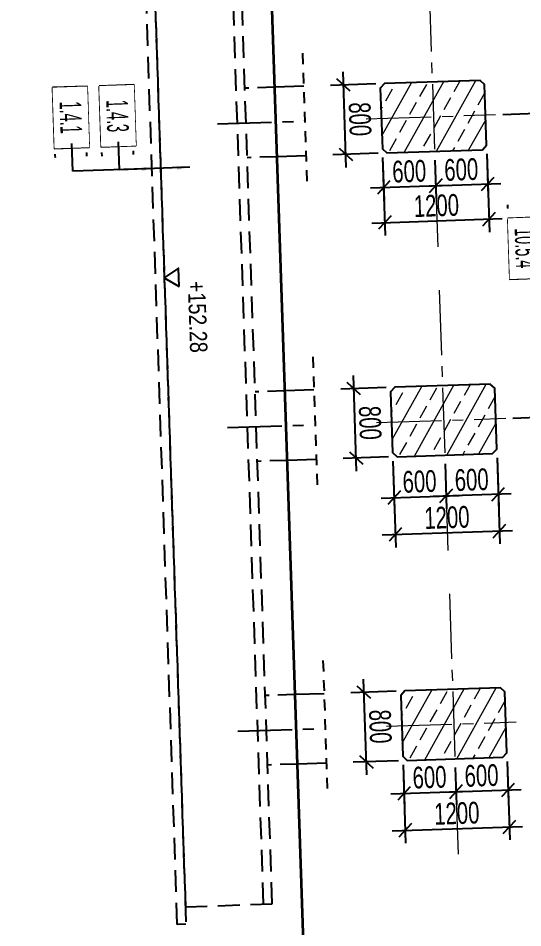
# Model space of a CAD drawing. Header units: metres. Extents: x 8395712 to 9795150, y 4166577 to 5794892.
# Drawn here: x 8418326.9 to 8418332.71, y 5772437.74 to 5772448.22 of the extents above; entities that cross this region are included whole.
import ezdxf
from ezdxf.enums import TextEntityAlignment as Align

# ---------------------------------------------------------------- set-up
doc = ezdxf.new("R2010")
doc.units = ezdxf.units.M
doc.set_wipeout_variables(frame=1)
doc.header["$PDMODE"] = 35
doc.header["$PDSIZE"] = 0.002
for name, pattern in [('CENTER', [2, 1.25, -0.25, 0.25, -0.25]), ('CENTER2', [1.125, 0.75, -0.125, 0.125, -0.125]), ('HIDDEN', [0.375, 0.25, -0.125])]:
    doc.linetypes.add(name, pattern=pattern)
for name, color, linetype in [('00RysOpi-T', 2, 'Continuous'), ('00WspGeo-T', 7, 'Continuous'), ('AII_M_konstrukcja beton', 3, 'Continuous'), ('AII_M_opisy do legendy', 2, 'Continuous')]:
    doc.layers.add(name, color=color, linetype=linetype)
for name, color, linetype, lineweight in [('AII_M_koty wysokościowe', 1, 'Continuous', 18), ('AII_M_kreskowanie', 8, 'Continuous', 0), ('AII_M_linie kreskowane', 9, 'HIDDEN', 18), ('AII_M_obiekty osie', 7, 'CENTER2', 18), ('AII_M_opisy wymiary', 1, 'Continuous', 25), ('AII_M_osie', 9, 'CENTER', 18), ('AII_M_teren projektowany', 4, 'Continuous', 70)]:
    doc.layers.add(name, color=color, linetype=linetype, lineweight=lineweight)
doc.styles.add('CDMSTYLE', font='CDMSIMPL.shx', dxfattribs={"width": 0.7, "bigfont": 'CDMBIGPL.shx'})
doc.dimstyles.new('CDM-ME100MM', dxfattribs={"dimscale": 0.1, "dimtxt": 2.5, "dimasz": 1.5, "dimexe": 1.5, "dimexo": 1, "dimgap": 0.5, "dimtad": 1, "dimdec": 0, "dimlfac": 1000, "dimrnd": 1, "dimzin": 9, "dimtxsty": 'CDMSTYLE', "dimblk": 'OBLIQUE', "dimcen": 2.5, "dimdle": 1.5, "dimclrd": 9, "dimclre": 9, "dimclrt": 1, "dimadec": 1, "dimazin": 2, "dimtfac": 1, "dimtdec": 0, "dimtix": 1, "dimtmove": 2, "dimatfit": 3, "dimldrblk": 'DOT', "dimfxl": 1, "dimtvp": 1, "dimtolj": 1, "dimtzin": 0, "dimlwd": 25, "dimlwe": 25, "dimarcsym": 0})
doc.dimstyles.new('CDM-ME100MM$7', dxfattribs={"dimscale": 0.1, "dimtxt": 2.5, "dimasz": 1.5, "dimexe": 1.5, "dimexo": 1, "dimgap": 0.5, "dimtad": 1, "dimdec": 0, "dimlfac": 1000, "dimrnd": 1, "dimzin": 9, "dimtxsty": 'CDMSTYLE', "dimblk": 'OBLIQUE', "dimcen": 2.5, "dimdle": 1.5, "dimclrd": 9, "dimclre": 9, "dimclrt": 1, "dimadec": 1, "dimazin": 2, "dimtfac": 1, "dimtdec": 0, "dimtix": 1, "dimtmove": 2, "dimatfit": 3, "dimfxl": 1, "dimtvp": 1, "dimtolj": 1, "dimtzin": 0, "dimlwd": 25, "dimlwe": 25, "dimarcsym": 0})

# ---------------------------------------------------------------- blocks, each defined once
blk = doc.blocks.new('00kota3')
at = {"layer": 'AII_M_koty wysokościowe', "color": 0, "linetype": 'Continuous', "lineweight": -2}
blk.add_lwpolyline([(1.08, 1.66), (-1.04, 1.66), (0, 0)], close=True, dxfattribs=at)
at = {"layer": 'AII_M_koty wysokościowe', "color": 0, "linetype": 'Continuous', "lineweight": -2, "style": 'CDMSTYLE', "width": 0.85}
blk.add_attdef('%%P000.000', (0.49, 2.69), '', height=2, dxfattribs=at)
blk = doc.blocks.new('_OBLIQUE')
at = {"color": 0, "linetype": 'ByBlock'}
blk.add_line((-0.5, -0.5), (0.5, 0.5), dxfattribs=at)
blk = doc.blocks.new('*D338')
at = {"layer": 'AII_M_opisy wymiary', "color": 9, "linetype": 'ByBlock', "lineweight": 25, "transparency": 16777216}
for p, q in [((8418330.91, 5772439.502), (8418330.873, 5772440.601)), ((8418331.249, 5772440.464), (8418330.728, 5772440.446)), ((8418331.276, 5772439.664), (8418330.755, 5772439.647))]:
    blk.add_line(p, q, dxfattribs=at)
at = {"layer": 'Defpoints', "color": 0, "linetype": 'ByBlock', "lineweight": 25, "transparency": 16777216}
for p in [(8418330.878, 5772440.451), (8418331.349, 5772440.467), (8418331.376, 5772439.667)]:
    blk.add_point(p, dxfattribs=at)
at = {"layer": 'AII_M_opisy wymiary', "color": 9, "linetype": 'ByBlock', "lineweight": 25, "transparency": 16777216, "xscale": 0.15, "yscale": 0.15, "zscale": 0.15}
for p, rotation in [((8418330.878, 5772440.451), 91.92062238634111), ((8418330.905, 5772439.652), 271.9206223863411)]:
    blk.add_blockref('_OBLIQUE', p, dxfattribs=dict(at, rotation=rotation))
at = {"layer": 'AII_M_opisy wymiary', "color": 1, "linetype": 'ByBlock', "lineweight": 25, "transparency": 16777216, "insert": (8418331.066, 5772440.057), "char_height": 0.25, "attachment_point": 5, "rotation": 271.9206, "style": 'CDMSTYLE'}
blk.add_mtext('\\A1;800', dxfattribs=at)
blk = doc.blocks.new('_DOT')
at = {"color": 0, "linetype": 'ByBlock'}
blk.add_line((-0.5, 0), (-1, 0), dxfattribs=at)
at = {"color": 0, "linetype": 'ByBlock', "const_width": 0.5}
blk.add_lwpolyline([(-0.25, 0, 1), (0.25, 0, 1)], format="xyb", close=True, dxfattribs=at)
blk = doc.blocks.new('*D339')
at = {"layer": 'AII_M_opisy wymiary', "color": 9, "linetype": 'ByBlock', "lineweight": 25, "transparency": 16777216}
for p, q in [((8418331.328, 5772439.616), (8418331.344, 5772439.137)), ((8418331.929, 5772439.586), (8418331.943, 5772439.157)), ((8418331.189, 5772439.282), (8418332.088, 5772439.312))]:
    blk.add_line(p, q, dxfattribs=at)
at = {"layer": 'Defpoints', "color": 0, "linetype": 'ByBlock', "lineweight": 25, "transparency": 16777216}
for p in [(8418331.324, 5772439.716), (8418331.926, 5772439.686), (8418331.938, 5772439.307)]:
    blk.add_point(p, dxfattribs=at)
at = {"layer": 'AII_M_opisy wymiary', "color": 9, "linetype": 'ByBlock', "lineweight": 25, "transparency": 16777216, "xscale": 0.15, "yscale": 0.15, "zscale": 0.15}
for p, rotation in [((8418331.339, 5772439.287), 181.9206223863411), ((8418331.938, 5772439.307), 1.920622386341111)]:
    blk.add_blockref('_OBLIQUE', p, dxfattribs=dict(at, rotation=rotation))
at = {"layer": 'AII_M_opisy wymiary', "color": 1, "linetype": 'ByBlock', "lineweight": 25, "transparency": 16777216, "insert": (8418331.633, 5772439.472), "char_height": 0.25, "attachment_point": 5, "rotation": 1.9206, "style": 'CDMSTYLE'}
blk.add_mtext('\\A1;600', dxfattribs=at)
blk = doc.blocks.new('*D340')
at = {"layer": 'AII_M_opisy wymiary', "color": 9, "linetype": 'ByBlock', "lineweight": 25, "transparency": 16777216}
for p, q in [((8418332.527, 5772439.656), (8418332.543, 5772439.177)), ((8418331.929, 5772439.586), (8418331.943, 5772439.157)), ((8418331.789, 5772439.302), (8418332.688, 5772439.332))]:
    blk.add_line(p, q, dxfattribs=at)
at = {"layer": 'Defpoints', "color": 0, "linetype": 'ByBlock', "lineweight": 25, "transparency": 16777216}
for p in [(8418332.524, 5772439.756), (8418331.926, 5772439.686), (8418332.538, 5772439.327)]:
    blk.add_point(p, dxfattribs=at)
at = {"layer": 'AII_M_opisy wymiary', "color": 9, "linetype": 'ByBlock', "lineweight": 25, "transparency": 16777216, "xscale": 0.15, "yscale": 0.15, "zscale": 0.15}
for p, rotation in [((8418332.538, 5772439.327), 1.920622386341111), ((8418331.938, 5772439.307), 181.9206223863411)]:
    blk.add_blockref('_OBLIQUE', p, dxfattribs=dict(at, rotation=rotation))
at = {"layer": 'AII_M_opisy wymiary', "color": 1, "linetype": 'ByBlock', "lineweight": 25, "transparency": 16777216, "insert": (8418332.232, 5772439.492), "char_height": 0.25, "attachment_point": 5, "rotation": 1.9206, "style": 'CDMSTYLE'}
blk.add_mtext('\\A1;600', dxfattribs=at)
blk = doc.blocks.new('*D337')
at = {"layer": 'AII_M_opisy wymiary', "color": 9, "linetype": 'ByBlock', "lineweight": 25, "transparency": 16777216}
for p, q in [((8418331.328, 5772439.616), (8418331.358, 5772438.712)), ((8418332.527, 5772439.656), (8418332.557, 5772438.752)), ((8418331.203, 5772438.857), (8418332.702, 5772438.907))]:
    blk.add_line(p, q, dxfattribs=at)
at = {"layer": 'Defpoints', "color": 0, "linetype": 'ByBlock', "lineweight": 25, "transparency": 16777216}
for p in [(8418331.324, 5772439.716), (8418332.524, 5772439.756), (8418332.552, 5772438.902)]:
    blk.add_point(p, dxfattribs=at)
at = {"layer": 'AII_M_opisy wymiary', "color": 9, "linetype": 'ByBlock', "lineweight": 25, "transparency": 16777216, "xscale": 0.15, "yscale": 0.15, "zscale": 0.15}
for p, rotation in [((8418332.552, 5772438.902), 1.920622386341111), ((8418331.353, 5772438.862), 181.9206223863411)]:
    blk.add_blockref('_OBLIQUE', p, dxfattribs=dict(at, rotation=rotation))
at = {"layer": 'AII_M_opisy wymiary', "color": 1, "linetype": 'ByBlock', "lineweight": 25, "transparency": 16777216, "insert": (8418331.947, 5772439.057), "char_height": 0.25, "attachment_point": 5, "rotation": 1.9206, "style": 'CDMSTYLE'}
blk.add_mtext('\\A1;1200', dxfattribs=at)
blk = doc.blocks.new('*D342')
at = {"layer": 'AII_M_opisy wymiary', "color": 9, "linetype": 'ByBlock', "lineweight": 25, "transparency": 16777216}
for p, q in [((8418330.793, 5772443), (8418330.756, 5772444.099)), ((8418331.132, 5772443.962), (8418330.611, 5772443.944)), ((8418331.159, 5772443.162), (8418330.638, 5772443.145))]:
    blk.add_line(p, q, dxfattribs=at)
at = {"layer": 'Defpoints', "color": 0, "linetype": 'ByBlock', "lineweight": 25, "transparency": 16777216}
for p in [(8418330.761, 5772443.949), (8418331.232, 5772443.965), (8418331.259, 5772443.165)]:
    blk.add_point(p, dxfattribs=at)
at = {"layer": 'AII_M_opisy wymiary', "color": 9, "linetype": 'ByBlock', "lineweight": 25, "transparency": 16777216, "xscale": 0.15, "yscale": 0.15, "zscale": 0.15}
for p, rotation in [((8418330.761, 5772443.949), 91.92062238634111), ((8418330.788, 5772443.15), 271.9206223863411)]:
    blk.add_blockref('_OBLIQUE', p, dxfattribs=dict(at, rotation=rotation))
at = {"layer": 'AII_M_opisy wymiary', "color": 1, "linetype": 'ByBlock', "lineweight": 25, "transparency": 16777216, "insert": (8418330.949, 5772443.555), "char_height": 0.25, "attachment_point": 5, "rotation": 271.9206, "style": 'CDMSTYLE'}
blk.add_mtext('\\A1;800', dxfattribs=at)
blk = doc.blocks.new('*D343')
at = {"layer": 'AII_M_opisy wymiary', "color": 9, "linetype": 'ByBlock', "lineweight": 25, "transparency": 16777216}
for p, q in [((8418331.21, 5772443.114), (8418331.23, 5772442.544)), ((8418331.812, 5772443.084), (8418331.829, 5772442.564)), ((8418331.075, 5772442.689), (8418331.974, 5772442.719))]:
    blk.add_line(p, q, dxfattribs=at)
at = {"layer": 'Defpoints', "color": 0, "linetype": 'ByBlock', "lineweight": 25, "transparency": 16777216}
for p in [(8418331.207, 5772443.214), (8418331.808, 5772443.184), (8418331.824, 5772442.714)]:
    blk.add_point(p, dxfattribs=at)
at = {"layer": 'AII_M_opisy wymiary', "color": 9, "linetype": 'ByBlock', "lineweight": 25, "transparency": 16777216, "xscale": 0.15, "yscale": 0.15, "zscale": 0.15}
for p, rotation in [((8418331.225, 5772442.694), 181.9206223863411), ((8418331.824, 5772442.714), 1.920622386341111)]:
    blk.add_blockref('_OBLIQUE', p, dxfattribs=dict(at, rotation=rotation))
at = {"layer": 'AII_M_opisy wymiary', "color": 1, "linetype": 'ByBlock', "lineweight": 25, "transparency": 16777216, "insert": (8418331.518, 5772442.879), "char_height": 0.25, "attachment_point": 5, "rotation": 1.9206, "style": 'CDMSTYLE'}
blk.add_mtext('\\A1;600', dxfattribs=at)
blk = doc.blocks.new('*D344')
at = {"layer": 'AII_M_opisy wymiary', "color": 9, "linetype": 'ByBlock', "lineweight": 25, "transparency": 16777216}
for p, q in [((8418331.812, 5772443.084), (8418331.829, 5772442.564)), ((8418332.41, 5772443.154), (8418332.429, 5772442.585)), ((8418331.674, 5772442.709), (8418332.574, 5772442.74))]:
    blk.add_line(p, q, dxfattribs=at)
at = {"layer": 'Defpoints', "color": 0, "linetype": 'ByBlock', "lineweight": 25, "transparency": 16777216}
for p in [(8418331.808, 5772443.184), (8418332.406, 5772443.254), (8418332.424, 5772442.734)]:
    blk.add_point(p, dxfattribs=at)
at = {"layer": 'AII_M_opisy wymiary', "color": 9, "linetype": 'ByBlock', "lineweight": 25, "transparency": 16777216, "xscale": 0.15, "yscale": 0.15, "zscale": 0.15}
for p, rotation in [((8418331.824, 5772442.714), 181.9206223863411), ((8418332.424, 5772442.734), 1.920622386341111)]:
    blk.add_blockref('_OBLIQUE', p, dxfattribs=dict(at, rotation=rotation))
at = {"layer": 'AII_M_opisy wymiary', "color": 1, "linetype": 'ByBlock', "lineweight": 25, "transparency": 16777216, "insert": (8418332.118, 5772442.899), "char_height": 0.25, "attachment_point": 5, "rotation": 1.9206, "style": 'CDMSTYLE'}
blk.add_mtext('\\A1;600', dxfattribs=at)
blk = doc.blocks.new('*D341')
at = {"layer": 'AII_M_opisy wymiary', "color": 9, "linetype": 'ByBlock', "lineweight": 25, "transparency": 16777216}
for p, q in [((8418331.21, 5772443.114), (8418331.244, 5772442.119)), ((8418332.41, 5772443.154), (8418332.443, 5772442.16)), ((8418331.089, 5772442.264), (8418332.588, 5772442.314))]:
    blk.add_line(p, q, dxfattribs=at)
at = {"layer": 'Defpoints', "color": 0, "linetype": 'ByBlock', "lineweight": 25, "transparency": 16777216}
for p in [(8418331.207, 5772443.214), (8418332.406, 5772443.254), (8418332.438, 5772442.309)]:
    blk.add_point(p, dxfattribs=at)
at = {"layer": 'AII_M_opisy wymiary', "color": 9, "linetype": 'ByBlock', "lineweight": 25, "transparency": 16777216, "xscale": 0.15, "yscale": 0.15, "zscale": 0.15}
for p, rotation in [((8418331.239, 5772442.269), 181.9206223863411), ((8418332.438, 5772442.309), 1.920622386341111)]:
    blk.add_blockref('_OBLIQUE', p, dxfattribs=dict(at, rotation=rotation))
at = {"layer": 'AII_M_opisy wymiary', "color": 1, "linetype": 'ByBlock', "lineweight": 25, "transparency": 16777216, "insert": (8418331.833, 5772442.464), "char_height": 0.25, "attachment_point": 5, "rotation": 1.9206, "style": 'CDMSTYLE'}
blk.add_mtext('\\A1;1200', dxfattribs=at)
blk = doc.blocks.new('*D346')
at = {"layer": 'AII_M_opisy wymiary', "color": 9, "linetype": 'ByBlock', "lineweight": 25, "transparency": 16777216}
for p, q in [((8418330.675, 5772446.498), (8418330.638, 5772447.597)), ((8418331.015, 5772447.46), (8418330.494, 5772447.442)), ((8418331.041, 5772446.66), (8418330.52, 5772446.643))]:
    blk.add_line(p, q, dxfattribs=at)
at = {"layer": 'Defpoints', "color": 0, "linetype": 'ByBlock', "lineweight": 25, "transparency": 16777216}
for p in [(8418330.643, 5772447.447), (8418331.115, 5772447.463), (8418331.141, 5772446.663)]:
    blk.add_point(p, dxfattribs=at)
at = {"layer": 'AII_M_opisy wymiary', "color": 9, "linetype": 'ByBlock', "lineweight": 25, "transparency": 16777216, "xscale": 0.15, "yscale": 0.15, "zscale": 0.15}
for p, rotation in [((8418330.643, 5772447.447), 91.92062238634111), ((8418330.67, 5772446.648), 271.9206223863411)]:
    blk.add_blockref('_OBLIQUE', p, dxfattribs=dict(at, rotation=rotation))
at = {"layer": 'AII_M_opisy wymiary', "color": 1, "linetype": 'ByBlock', "lineweight": 25, "transparency": 16777216, "insert": (8418330.832, 5772447.053), "char_height": 0.25, "attachment_point": 5, "rotation": 271.9206, "style": 'CDMSTYLE'}
blk.add_mtext('\\A1;800', dxfattribs=at)
blk = doc.blocks.new('*D347')
at = {"layer": 'AII_M_opisy wymiary', "color": 9, "linetype": 'ByBlock', "lineweight": 25, "transparency": 16777216}
for p, q in [((8418331.093, 5772446.612), (8418331.11, 5772446.117)), ((8418331.694, 5772446.582), (8418331.709, 5772446.138)), ((8418330.955, 5772446.262), (8418331.854, 5772446.292))]:
    blk.add_line(p, q, dxfattribs=at)
at = {"layer": 'Defpoints', "color": 0, "linetype": 'ByBlock', "lineweight": 25, "transparency": 16777216}
for p in [(8418331.09, 5772446.712), (8418331.691, 5772446.682), (8418331.704, 5772446.287)]:
    blk.add_point(p, dxfattribs=at)
at = {"layer": 'AII_M_opisy wymiary', "color": 9, "linetype": 'ByBlock', "lineweight": 25, "transparency": 16777216, "xscale": 0.15, "yscale": 0.15, "zscale": 0.15}
for p, rotation in [((8418331.105, 5772446.267), 181.9206223863411), ((8418331.704, 5772446.287), 1.920622386341111)]:
    blk.add_blockref('_OBLIQUE', p, dxfattribs=dict(at, rotation=rotation))
at = {"layer": 'AII_M_opisy wymiary', "color": 1, "linetype": 'ByBlock', "lineweight": 25, "transparency": 16777216, "insert": (8418331.399, 5772446.452), "char_height": 0.25, "attachment_point": 5, "rotation": 1.9206, "style": 'CDMSTYLE'}
blk.add_mtext('\\A1;600', dxfattribs=at)
blk = doc.blocks.new('*D348')
at = {"layer": 'AII_M_opisy wymiary', "color": 9, "linetype": 'ByBlock', "lineweight": 25, "transparency": 16777216}
for p, q in [((8418332.292, 5772446.652), (8418332.309, 5772446.158)), ((8418331.694, 5772446.582), (8418331.709, 5772446.138)), ((8418331.554, 5772446.282), (8418332.454, 5772446.313))]:
    blk.add_line(p, q, dxfattribs=at)
at = {"layer": 'Defpoints', "color": 0, "linetype": 'ByBlock', "lineweight": 25, "transparency": 16777216}
for p in [(8418332.289, 5772446.752), (8418331.691, 5772446.682), (8418332.304, 5772446.308)]:
    blk.add_point(p, dxfattribs=at)
at = {"layer": 'AII_M_opisy wymiary', "color": 9, "linetype": 'ByBlock', "lineweight": 25, "transparency": 16777216, "xscale": 0.15, "yscale": 0.15, "zscale": 0.15}
for p, rotation in [((8418331.704, 5772446.287), 181.9206223863411), ((8418332.304, 5772446.308), 1.920622386341111)]:
    blk.add_blockref('_OBLIQUE', p, dxfattribs=dict(at, rotation=rotation))
at = {"layer": 'AII_M_opisy wymiary', "color": 1, "linetype": 'ByBlock', "lineweight": 25, "transparency": 16777216, "insert": (8418331.998, 5772446.472), "char_height": 0.25, "attachment_point": 5, "rotation": 1.9206, "style": 'CDMSTYLE'}
blk.add_mtext('\\A1;600', dxfattribs=at)
blk = doc.blocks.new('*D345')
at = {"layer": 'AII_M_opisy wymiary', "color": 9, "linetype": 'ByBlock', "lineweight": 25, "transparency": 16777216}
for p, q in [((8418332.292, 5772446.652), (8418332.323, 5772445.753)), ((8418331.093, 5772446.612), (8418331.123, 5772445.712)), ((8418330.968, 5772445.857), (8418332.468, 5772445.908))]:
    blk.add_line(p, q, dxfattribs=at)
at = {"layer": 'Defpoints', "color": 0, "linetype": 'ByBlock', "lineweight": 25, "transparency": 16777216}
for p in [(8418332.289, 5772446.752), (8418331.09, 5772446.712), (8418332.318, 5772445.903)]:
    blk.add_point(p, dxfattribs=at)
at = {"layer": 'AII_M_opisy wymiary', "color": 9, "linetype": 'ByBlock', "lineweight": 25, "transparency": 16777216, "xscale": 0.15, "yscale": 0.15, "zscale": 0.15}
for p, rotation in [((8418331.118, 5772445.862), 181.9206223863411), ((8418332.318, 5772445.903), 1.920622386341111)]:
    blk.add_blockref('_OBLIQUE', p, dxfattribs=dict(at, rotation=rotation))
at = {"layer": 'AII_M_opisy wymiary', "color": 1, "linetype": 'ByBlock', "lineweight": 25, "transparency": 16777216, "insert": (8418331.712, 5772446.057), "char_height": 0.25, "attachment_point": 5, "rotation": 1.9206, "style": 'CDMSTYLE'}
blk.add_mtext('\\A1;1200', dxfattribs=at)
blk = doc.blocks.new('OpiNum01')
at = {"layer": 'AII_M_opisy do legendy', "color": 0, "linetype": 'Continuous'}
blk.add_lwpolyline([(-3.5, -2), (3.5, -2), (3.5, 2), (-3.5, 2)], close=True, dxfattribs=at)
at = {"color": 9, "linetype": 'Continuous', "lineweight": 25, "style": 'CDMSTYLE', "width": 0.7, "flags": 1}
for tag, p in [('NAZWAPOL', (-4.1, -6.8)), ('NAZWAANG', (-4.1, -10.48)), ('SPECYF', (-4.1, -14.15)), ('ID', (-4.1, -17.82)), ('BAZA', (-4.1, -21.5)), ('RYSUNEK', (-4.1, -25.17))]:
    blk.add_attdef(tag, p, '', height=2, dxfattribs=at)
at = {"layer": 'AII_M_opisy do legendy', "linetype": 'Continuous', "lineweight": -2, "style": 'CDMSTYLE', "width": 0.5}
blk.add_attdef('NR', text='', height=2.5, dxfattribs=at).set_placement((0, 0), align=Align.MIDDLE)
at = {"color": 0, "linetype": 'Continuous'}
blk.add_wipeout([(-3.5, -2), (3.5, -2), (3.5, 2), (-3.5, 2)], dxfattribs=at).dxf.layer = 'AII_M_opisy do legendy'
blk = doc.blocks.new('OpiTxt01')
at = {"color": 0, "linetype": 'Continuous', "lineweight": 20, "style": 'CDMSTYLE', "width": 0.7}
blk.add_attdef('TEKST_GORNY', (1, 0.89), '', height=2, dxfattribs=at)
at = {"color": 0, "linetype": 'Continuous', "lineweight": -2, "style": 'CDMSTYLE', "width": 0.7}
blk.add_attdef('TEKST_DOLNY', (1.05, -2.73), '', height=2, dxfattribs=at)

msp = doc.modelspace()

# ---------------------------------------------------------------- hatches: boundary and pattern name
at = {"layer": 'AII_M_kreskowanie'}
h = msp.add_hatch(dxfattribs=at)
h.set_pattern_fill('ANSI33', color=256, scale=0.05, angle=-353.27468)
h.set_pattern_definition([(240.89043, (8418354.53022, 5772622.1063), (0.2773969, -0.15445784), []), (240.89043, (8418354.3143, 5772622.04483), (0.2773969, -0.15445784), [0.15875, -0.079375])])
h.paths.add_polyline_path([(8418332.2408, 5772446.7003), (8418332.2891, 5772446.752), (8418332.264, 5772447.5015), (8418331.0647, 5772447.4613), (8418331.0915, 5772446.6618)])
h = msp.add_hatch(dxfattribs=at)
h.set_pattern_fill('ANSI33', color=256, scale=0.05, angle=-353.27468)
h.set_pattern_definition([(240.89043, (8418354.64752, 5772618.60827), (0.2773969, -0.15445784), []), (240.89043, (8418354.4316, 5772618.5468), (0.2773969, -0.15445784), [0.15875, -0.079375])])
h.paths.add_polyline_path([(8418332.3581, 5772443.2023), (8418332.4064, 5772443.2539), (8418332.3813, 5772444.0035), (8418331.182, 5772443.9633), (8418331.2088, 5772443.1637)])
h = msp.add_hatch(dxfattribs=at)
h.set_pattern_fill('ANSI33', color=256, scale=0.05, angle=-353.27468)
h.set_pattern_definition([(240.89043, (8418354.76483, 5772615.1102), (0.2773969, -0.15445784), []), (240.89043, (8418354.5489, 5772615.04873), (0.2773969, -0.15445784), [0.15875, -0.079375])])
h.paths.add_polyline_path([(8418332.4754, 5772439.7042), (8418332.5237, 5772439.7559), (8418332.4986, 5772440.5054), (8418331.2993, 5772440.4652), (8418331.3261, 5772439.6657)])

# ---------------------------------------------------------------- linework, layer by layer
at = {"color": 1, "linetype": 'HIDDEN', "lineweight": 25}
msp.add_lwpolyline([(8418328.3371, 5772452.4727), (8418328.8231, 5772437.9808), (8418329.8225, 5772438.0144), (8418329.3366, 5772452.5062)], close=True, dxfattribs=at)
msp.add_lwpolyline([(8418329.7226, 5772438.011), (8418329.2366, 5772452.5029)], dxfattribs=at)
at = {"layer": '00WspGeo-T', "color": 9, "linetype": 'HIDDEN', "lineweight": 25}
msp.add_lwpolyline([(8418328.3304, 5772452.6726), (8418328.8298, 5772437.781), (8418328.7299, 5772437.7776), (8418328.2305, 5772452.6693)], close=True, dxfattribs=at)
at = {"layer": 'AII_M_konstrukcja beton', "color": 1, "linetype": 'HIDDEN', "ltscale": 0.8}
for p, q in [((8418329.8523, 5772447.4207), (8418329.5082, 5772447.4091)), ((8418329.8791, 5772446.6211), (8418329.535, 5772446.6096)), ((8418329.9696, 5772443.9226), (8418329.6255, 5772443.9111)), ((8418329.9964, 5772443.1231), (8418329.6523, 5772443.1115)), ((8418330.0869, 5772440.4246), (8418329.7428, 5772440.413)), ((8418330.1137, 5772439.625), (8418329.7696, 5772439.6135))]:
    msp.add_line(p, q, dxfattribs=at)
at = {"layer": 'AII_M_konstrukcja beton', "color": 1}
for p, q in [((8418330.185, 5772447.4318), (8418329.8523, 5772447.4207)), ((8418330.2118, 5772446.6323), (8418329.8791, 5772446.6211)), ((8418330.3023, 5772443.9338), (8418329.9696, 5772443.9226)), ((8418330.3291, 5772443.1342), (8418329.9964, 5772443.1231)), ((8418330.4196, 5772440.4357), (8418330.0869, 5772440.4246)), ((8418330.4464, 5772439.6362), (8418330.1137, 5772439.625))]:
    msp.add_line(p, q, dxfattribs=at)
at = {"layer": 'AII_M_konstrukcja beton'}
for points in [[(8418332.2408, 5772446.7003), (8418332.2891, 5772446.752), (8418332.2657, 5772447.4516), (8418332.214, 5772447.4999), (8418331.1146, 5772447.463), (8418331.0663, 5772447.4113), (8418331.0898, 5772446.7117), (8418331.1414, 5772446.6634)], [(8418332.3581, 5772443.2023), (8418332.4064, 5772443.2539), (8418332.383, 5772443.9535), (8418332.3313, 5772444.0018), (8418331.2319, 5772443.965), (8418331.1836, 5772443.9133), (8418331.2071, 5772443.2137), (8418331.2587, 5772443.1654)], [(8418332.4754, 5772439.7042), (8418332.5237, 5772439.7559), (8418332.5003, 5772440.4555), (8418332.4486, 5772440.5038), (8418331.3492, 5772440.4669), (8418331.3009, 5772440.4153), (8418331.3244, 5772439.7156), (8418331.376, 5772439.6674)]]:
    msp.add_lwpolyline(points, close=True, dxfattribs=at)
at = {"layer": 'AII_M_linie kreskowane', "color": 9, "lineweight": 25, "ltscale": 0.5}
for p, q in [((8418330.1722, 5772447.8134), (8418330.2232, 5772446.2937)), ((8418330.2895, 5772444.3154), (8418330.3405, 5772442.7957)), ((8418330.4068, 5772440.8173), (8418330.4578, 5772439.2976))]:
    msp.add_line(p, q, dxfattribs=at)
at = {"layer": 'AII_M_obiekty osie', "color": 8}
for p, q in [((8418331.6275, 5772448.5808), (8418331.728, 5772445.5825)), ((8418330.9037, 5772447.0557), (8418332.3937, 5772447.1057)), ((8418331.7448, 5772445.0828), (8418331.8453, 5772442.0845)), ((8418331.021, 5772443.5577), (8418332.511, 5772443.6076)), ((8418331.8621, 5772441.5847), (8418331.9626, 5772438.5864)), ((8418331.1383, 5772440.0596), (8418332.6283, 5772440.1096))]:
    msp.add_line(p, q, dxfattribs=at)
at = {"layer": 'AII_M_opisy wymiary', "color": 1, "linetype": 'ByBlock', "lineweight": 40}
msp.add_circle((8418171.8303, 5772432.124), 22459.4841, dxfattribs=at)
at = {"layer": 'AII_M_osie', "color": 9, "lineweight": 25, "ltscale": 0.5}
for p, q in [((8418332.4757, 5772447.1084), (8418334.9794, 5772447.1924)), ((8418329.191, 5772446.9983), (8418330.1977, 5772447.0321)), ((8418332.593, 5772443.6104), (8418335.1841, 5772443.6973)), ((8418329.3083, 5772443.5003), (8418330.315, 5772443.534)), ((8418329.4263, 5772440.0022), (8418330.433, 5772440.036))]:
    msp.add_line(p, q, dxfattribs=at)
at = {"layer": 'AII_M_teren projektowany', "color": 94, "lineweight": 35}
msp.add_lwpolyline([(8418330.1906, 5772437.3337), (8418329.6497, 5772453.4629)], dxfattribs=at)

# ---------------------------------------------------------------- block references
at = {"color": 1, "linetype": 'Continuous', "lineweight": 25, "xscale": 0.1, "yscale": 0.1, "zscale": 0.1, "rotation": 271.9206224257207}
msp.add_blockref('00kota3', (8418328.5801, 5772445.2268), dxfattribs=at).add_auto_attribs({'%%P000.000': '+152.28'})
at = {"layer": 'Defpoints', "color": 250, "linetype": 'Continuous', "lineweight": 0, "xscale": 0.1, "yscale": 0.1, "zscale": 0.1, "rotation": 271.9206223795914}
msp.add_blockref('OpiTxt01', (8418332.7245, 5772446.1872), dxfattribs=at).add_auto_attribs({'TEKST_GORNY': '-', 'TEKST_DOLNY': '-'})

# ---------------------------------------------------------------- dimensions: what is measured, and where the dimension line sits
at = {"layer": 'AII_M_opisy wymiary', "color": 1, "linetype": 'ByBlock', "lineweight": 25}
for base, p1, p2, angle, picture, middle in [((8418330.6434, 5772447.4472), (8418331.1414, 5772446.6634), (8418331.1146, 5772447.463), 271.92062, '*D346', (8418330.8317, 5772447.0533)), ((8418332.3176, 5772445.9025), (8418331.0898, 5772446.7117), (8418332.2891, 5772446.752), 1.92062, '*D345', (8418331.7121, 5772446.0573)), ((8418332.304, 5772446.3076), (8418331.6911, 5772446.6819), (8418332.2891, 5772446.752), 1.92062, '*D348', (8418331.9983, 5772446.4724)), ((8418331.7044, 5772446.2875), (8418331.0898, 5772446.7117), (8418331.6911, 5772446.6819), 1.92062, '*D347', (8418331.3987, 5772446.4523)), ((8418330.7607, 5772443.9492), (8418331.2587, 5772443.1654), (8418331.2319, 5772443.965), 271.92062, '*D342', (8418330.949, 5772443.5553)), ((8418331.8242, 5772442.7144), (8418331.2071, 5772443.2137), (8418331.8084, 5772443.1838), 1.92062, '*D343', (8418331.5185, 5772442.8792)), ((8418332.4381, 5772442.3094), (8418331.2071, 5772443.2137), (8418332.4064, 5772443.2539), 1.92062, '*D341', (8418331.8326, 5772442.4642)), ((8418332.4238, 5772442.7345), (8418331.8084, 5772443.1838), (8418332.4064, 5772443.2539), 1.92062, '*D344', (8418332.1181, 5772442.8993)), ((8418330.878, 5772440.4511), (8418331.376, 5772439.6674), (8418331.3492, 5772440.4669), 271.92062, '*D338', (8418331.0663, 5772440.0572)), ((8418331.9384, 5772439.3071), (8418331.3244, 5772439.7156), (8418331.9257, 5772439.6858), 1.92062, '*D339', (8418331.6327, 5772439.472)), ((8418332.5524, 5772438.9022), (8418331.3244, 5772439.7156), (8418332.5237, 5772439.7559), 1.92062, '*D337', (8418331.9468, 5772439.057)), ((8418332.5381, 5772439.3273), (8418331.9257, 5772439.6858), (8418332.5237, 5772439.7559), 1.92062, '*D340', (8418332.2324, 5772439.4921))]:
    dim = msp.add_linear_dim(base=base, p1=p1, p2=p2, angle=angle, dimstyle='CDM-ME100MM', dxfattribs=at)
    dim.commit()
    dim.dimension.update_dxf_attribs({"geometry": picture, "text_midpoint": middle})

# ---------------------------------------------------------------- next in the draw order: block references
at = {"layer": '00RysOpi-T', "color": 1, "linetype": 'Continuous', "lineweight": 0}
for p, xscale, yscale, zscale, rotation, values in [((8418327.5052, 5772447.073), 0.09999999999999999, 0.09999999999999999, 0.09999999999999999, 271.9206224439753, {'NR': '1.4.1'}), ((8418328.0424, 5772447.091), 0.1, 0.1, 0.1, 271.9206232020044, {'NR': '1.4.3'}), ((8418332.7452, 5772445.5676), 0.1, 0.1, 0.1, 271.9206223795914, {'NR': '10.5.4'})]:
    msp.add_blockref('OpiNum01', p, dxfattribs=dict(at, xscale=xscale, yscale=yscale, zscale=zscale, rotation=rotation)).add_auto_attribs(values)

# ---------------------------------------------------------------- next in the draw order: block references
at = {"layer": 'Defpoints', "color": 250, "linetype": 'Continuous', "lineweight": 0}
for p, xscale, yscale, zscale, rotation in [((8418327.5152, 5772446.7732), 0.09999999999999999, 0.09999999999999999, 0.09999999999999999, 271.9206224439753), ((8418328.0525, 5772446.7912), 0.1, 0.1, 0.1, 271.9206232020044)]:
    msp.add_blockref('OpiTxt01', p, dxfattribs=dict(at, xscale=xscale, yscale=yscale, zscale=zscale, rotation=rotation)).add_auto_attribs({'TEKST_GORNY': '-', 'TEKST_DOLNY': '-'})

# ---------------------------------------------------------------- next in the draw order: leaders
at = {"layer": '00RysOpi-T', "color": 9, "linetype": 'Continuous', "lineweight": 0}
for points in [[(8418328.4689, 5772446.485), (8418327.526, 5772446.4534), (8418327.5152, 5772446.7732)], [(8418328.8746, 5772446.4986), (8418328.0632, 5772446.4714), (8418328.0525, 5772446.7912)]]:
    msp.add_leader(points, dimstyle='CDM-ME100MM$7', dxfattribs=at)

doc.saveas('drawing.dxf')
